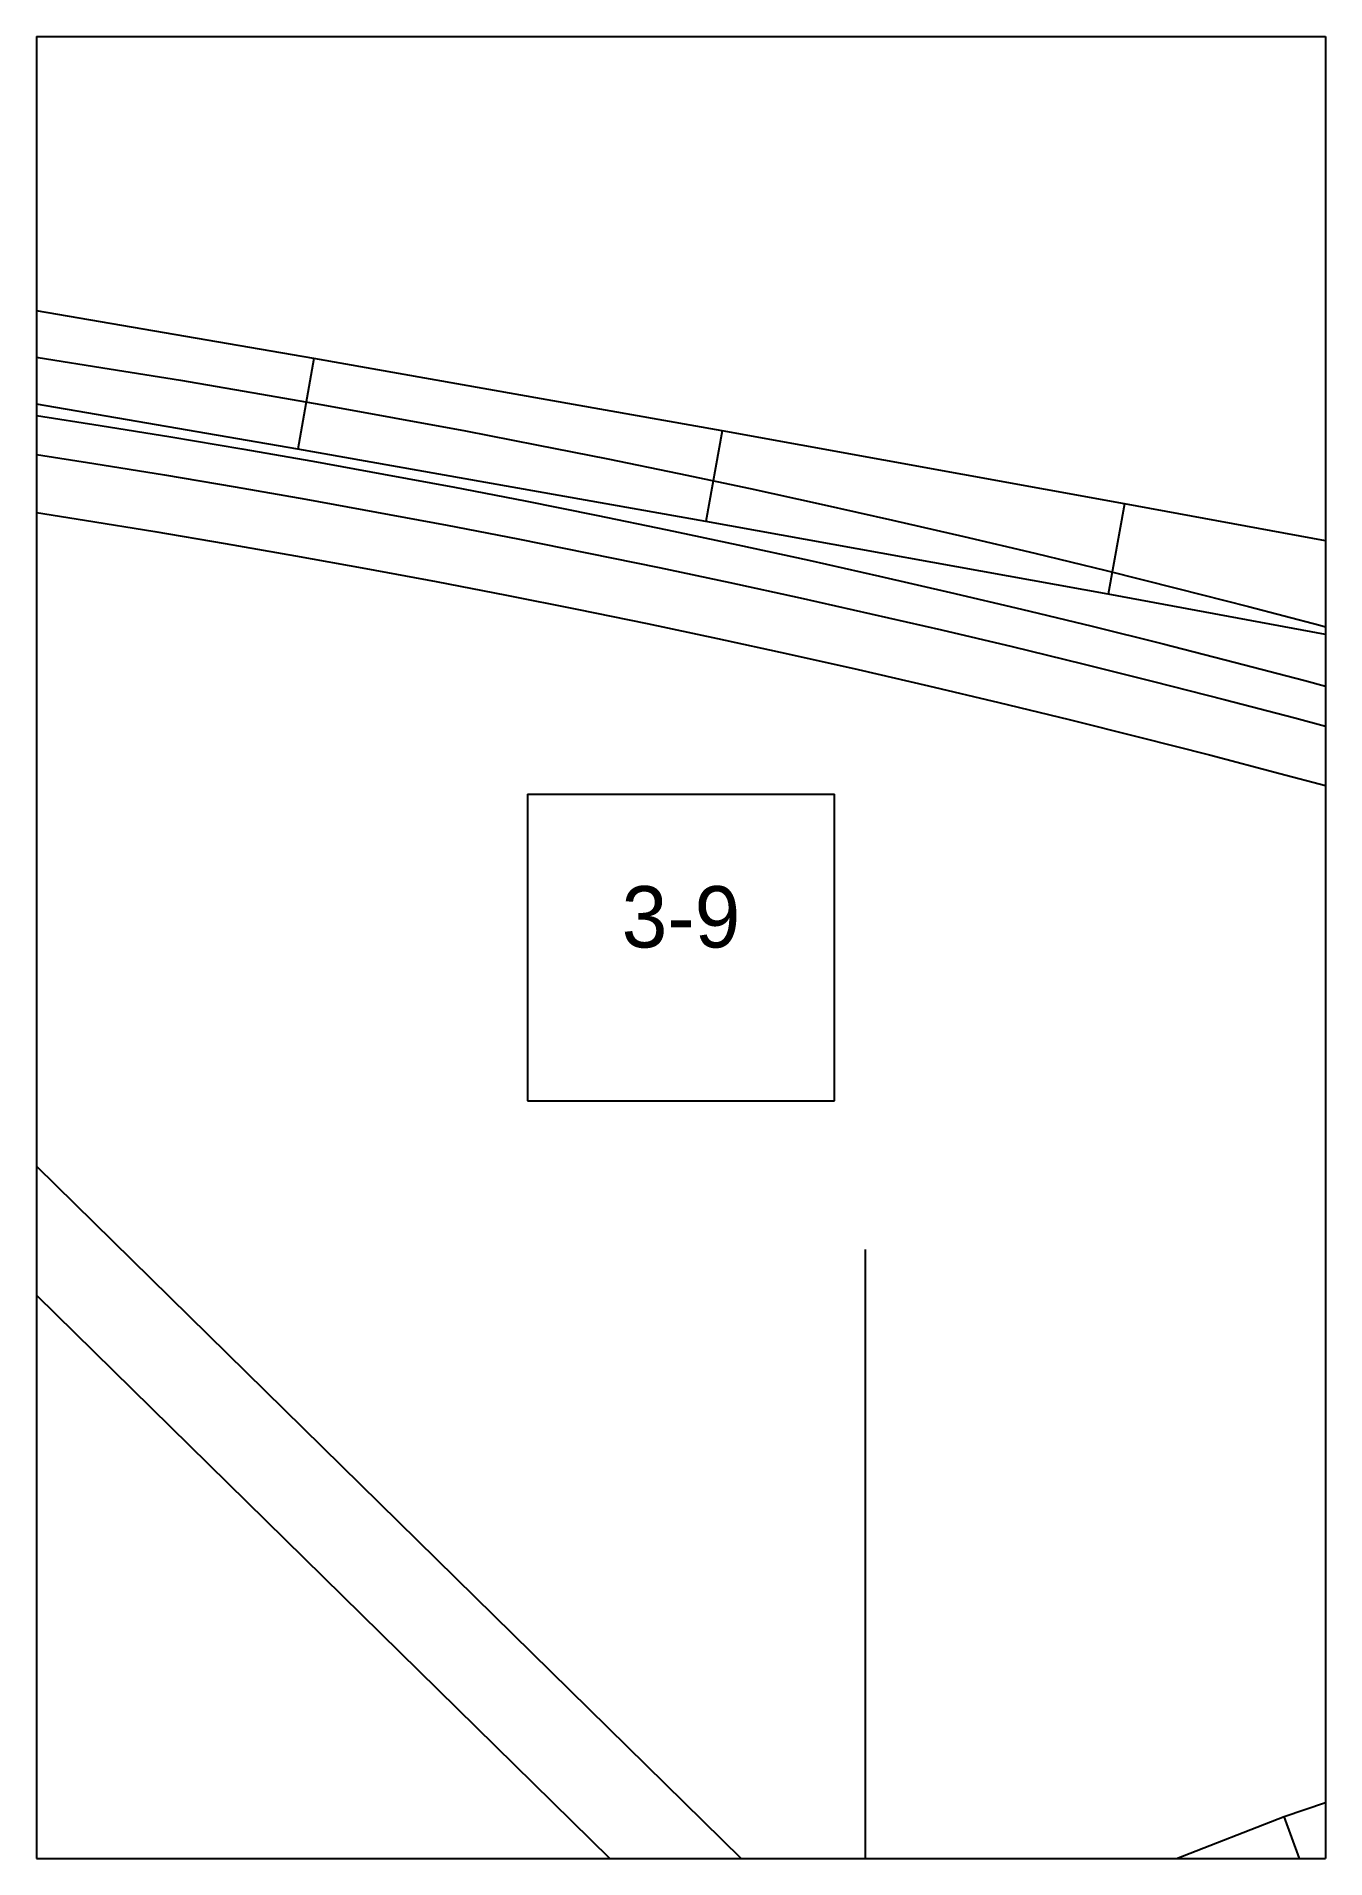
# Paper-space layout 'Plan 3-9' of a CAD drawing. Header units: metres, sheet in millimetres. Extents: x 0 to 210, y 0 to 297.
# The model-space entities are those that its viewports show. They can reach past a viewport. Long polylines and large blocks are cut down to what shows.
import ezdxf
from ezdxf.enums import TextEntityAlignment as Align

# ---------------------------------------------------------------- set-up
doc = ezdxf.new("R2010")
doc.units = ezdxf.units.M
for name, color, linetype in [('default', 7, 'Continuous'), ('TEXTLAYER', 7, 'Continuous'), ('VIEWPORTS', 7, 'Continuous')]:
    doc.layers.add(name, color=color, linetype=linetype)

msp = doc.modelspace()

# ---------------------------------------------------------------- linework, layer by layer
at = {"color": 9}
for p, q in [((1680, -297), (1680, -594)), ((1680, -297), (1680, -594)), ((1890, -297), (1890, -594)), ((1890, -297), (1890, -594)), ((1470, -594), (1680, -594)), ((1470, -594), (1680, -594)), ((1680, -594), (1890, -594)), ((1680, -594), (1680, -891)), ((1680, -594), (1890, -594)), ((1680, -594), (1680, -891)), ((1890, -594), (2100, -594)), ((1890, -594), (1890, -891)), ((1890, -594), (2100, -594)), ((1890, -594), (1890, -891)), ((1760, -717.5), (1810, -717.5)), ((1760, -717.5), (1760, -767.5)), ((1810, -767.5), (1810, -717.5)), ((1760, -767.5), (1810, -767.5)), ((1470, -891), (1680, -891)), ((1470, -891), (1680, -891)), ((1680, -891), (1890, -891)), ((1680, -891), (1680, -1188)), ((1680, -891), (1890, -891)), ((1680, -891), (1680, -1188)), ((1890, -891), (2100, -891)), ((1890, -891), (1890, -1188)), ((1890, -891), (2100, -891)), ((1890, -891), (1890, -1188))]:
    msp.add_line(p, q, dxfattribs=at)
at = {"layer": 'default', "color": 7, "linetype": 'Continuous'}
for p, q in [((1725.17, -646.52), (1657.91, -634.94)), ((1668.67, -644.59), (1680.27, -646.34)), ((1680.27, -646.34), (1691.87, -648.16)), ((1725.17, -646.52), (1722.59, -661.3)), ((1791.71, -658.28), (1725.17, -646.52)), ((1722.59, -661.3), (1655.41, -649.73)), ((1691.87, -648.16), (1703.47, -650.05)), ((1703.47, -650.05), (1715.07, -652.01)), ((1715.07, -652.01), (1726.67, -654.04)), ((1667.28, -653.84), (1678.82, -655.58)), ((1678.82, -655.58), (1690.37, -657.39)), ((1726.67, -654.04), (1738.27, -656.14)), ((1738.27, -656.14), (1749.87, -658.31)), ((1690.37, -657.39), (1701.91, -659.27)), ((1701.91, -659.27), (1713.46, -661.22)), ((1749.87, -658.31), (1761.47, -660.55)), ((1791.71, -658.28), (1789.06, -673.05)), ((1857.27, -670.16), (1791.71, -658.28)), ((1677.85, -661.81), (1689.35, -663.61)), ((1713.46, -661.22), (1725, -663.24)), ((1789.06, -673.05), (1722.59, -661.3)), ((1761.47, -660.55), (1773.06, -662.87)), ((1689.35, -663.61), (1700.86, -665.48)), ((1725, -663.24), (1736.55, -665.33)), ((1773.06, -662.87), (1784.66, -665.25)), ((1784.66, -665.25), (1796.26, -667.71)), ((1700.86, -665.48), (1712.37, -667.43)), ((1712.37, -667.43), (1723.88, -669.44)), ((1736.55, -665.33), (1748.09, -667.49)), ((1748.09, -667.49), (1759.64, -669.72)), ((1796.26, -667.71), (1807.86, -670.23)), ((1676.4, -671.04), (1687.85, -672.84)), ((1723.88, -669.44), (1735.39, -671.52)), ((1759.64, -669.72), (1771.18, -672.02)), ((1807.86, -670.23), (1819.46, -672.84)), ((1857.27, -670.16), (1854.57, -684.92)), ((1921.59, -682.11), (1857.27, -670.16)), ((1687.85, -672.84), (1699.31, -674.7)), ((1735.39, -671.52), (1746.9, -673.68)), ((1746.9, -673.68), (1758.41, -675.9)), ((1771.18, -672.02), (1782.73, -674.4)), ((1854.57, -684.92), (1789.06, -673.05)), ((1819.46, -672.84), (1831.06, -675.51)), ((1699.31, -674.7), (1710.76, -676.64)), ((1710.76, -676.64), (1722.21, -678.64)), ((1758.41, -675.9), (1769.91, -678.2)), ((1782.73, -674.4), (1794.27, -676.84)), ((1794.27, -676.84), (1805.82, -679.36)), ((1831.06, -675.51), (1842.66, -678.25)), ((1577.73, -677.59), (1815, -910.87)), ((1722.21, -678.64), (1733.67, -680.71)), ((1769.91, -678.2), (1781.42, -680.56)), ((1805.82, -679.36), (1817.36, -681.95)), ((1842.66, -678.25), (1854.26, -681.07)), ((1733.67, -680.71), (1745.12, -682.86)), ((1745.12, -682.86), (1756.58, -685.07)), ((1781.42, -680.56), (1792.93, -683)), ((1792.93, -683), (1804.44, -685.51)), ((1817.36, -681.95), (1828.91, -684.61)), ((1854.26, -681.07), (1865.86, -683.97)), ((1756.58, -685.07), (1768.03, -687.35)), ((1804.44, -685.51), (1815.95, -688.09)), ((1828.91, -684.61), (1840.45, -687.34)), ((1918.82, -696.85), (1854.57, -684.92)), ((1865.86, -683.97), (1877.46, -686.93)), ((1768.03, -687.35), (1779.49, -689.71)), ((1815.95, -688.09), (1827.46, -690.74)), ((1840.45, -687.34), (1852, -690.15)), ((1877.46, -686.93), (1889.06, -689.97)), ((1779.49, -689.71), (1790.94, -692.13)), ((1827.46, -690.74), (1838.97, -693.46)), ((1852, -690.15), (1863.54, -693.02)), ((1889.06, -689.97), (1900.66, -693.09)), ((1790.94, -692.13), (1802.39, -694.63)), ((1802.39, -694.63), (1813.85, -697.2)), ((1838.97, -693.46), (1850.47, -696.26)), ((1863.54, -693.02), (1875.09, -695.98)), ((1575.69, -696.63), (1811.41, -928.38)), ((1813.85, -697.2), (1825.3, -699.84)), ((1850.47, -696.26), (1861.98, -699.13)), ((1875.09, -695.98), (1886.63, -699)), ((1825.3, -699.84), (1836.76, -702.55)), ((1861.98, -699.13), (1873.49, -702.07)), ((1886.63, -699), (1898.18, -702.1)), ((1836.76, -702.55), (1848.21, -705.33)), ((1873.49, -702.07), (1885, -705.09)), ((1848.21, -705.33), (1859.67, -708.19)), ((1885, -705.09), (1896.51, -708.18)), ((1859.67, -708.19), (1871.12, -711.12)), ((1871.12, -711.12), (1882.57, -714.12)), ((1882.57, -714.12), (1894.03, -717.19)), ((1815.06, -910.84), (1815.06, -791.7)), ((1883.27, -884.12), (1952.75, -860.68)), ((1815, -910.87), (1883.27, -884.12)), ((1888.41, -898.22), (1883.27, -884.12))]:
    msp.add_line(p, q, dxfattribs=at)

# ---------------------------------------------------------------- texts
at = {"layer": 'TEXTLAYER', "color": 1}
msp.add_text('3-9', height=10, dxfattribs=at).set_placement((1785, -742.5), align=Align.CENTER)

psp = doc.layouts.new('Plan 3-9')

# ---------------------------------------------------------------- viewports
at = {"layer": 'VIEWPORTS'}
psp.add_viewport(center=(105, 148.5), size=(210, 297), view_center_point=(1785, -742.5), view_height=297, dxfattribs=at)

doc.saveas('drawing.dxf')
